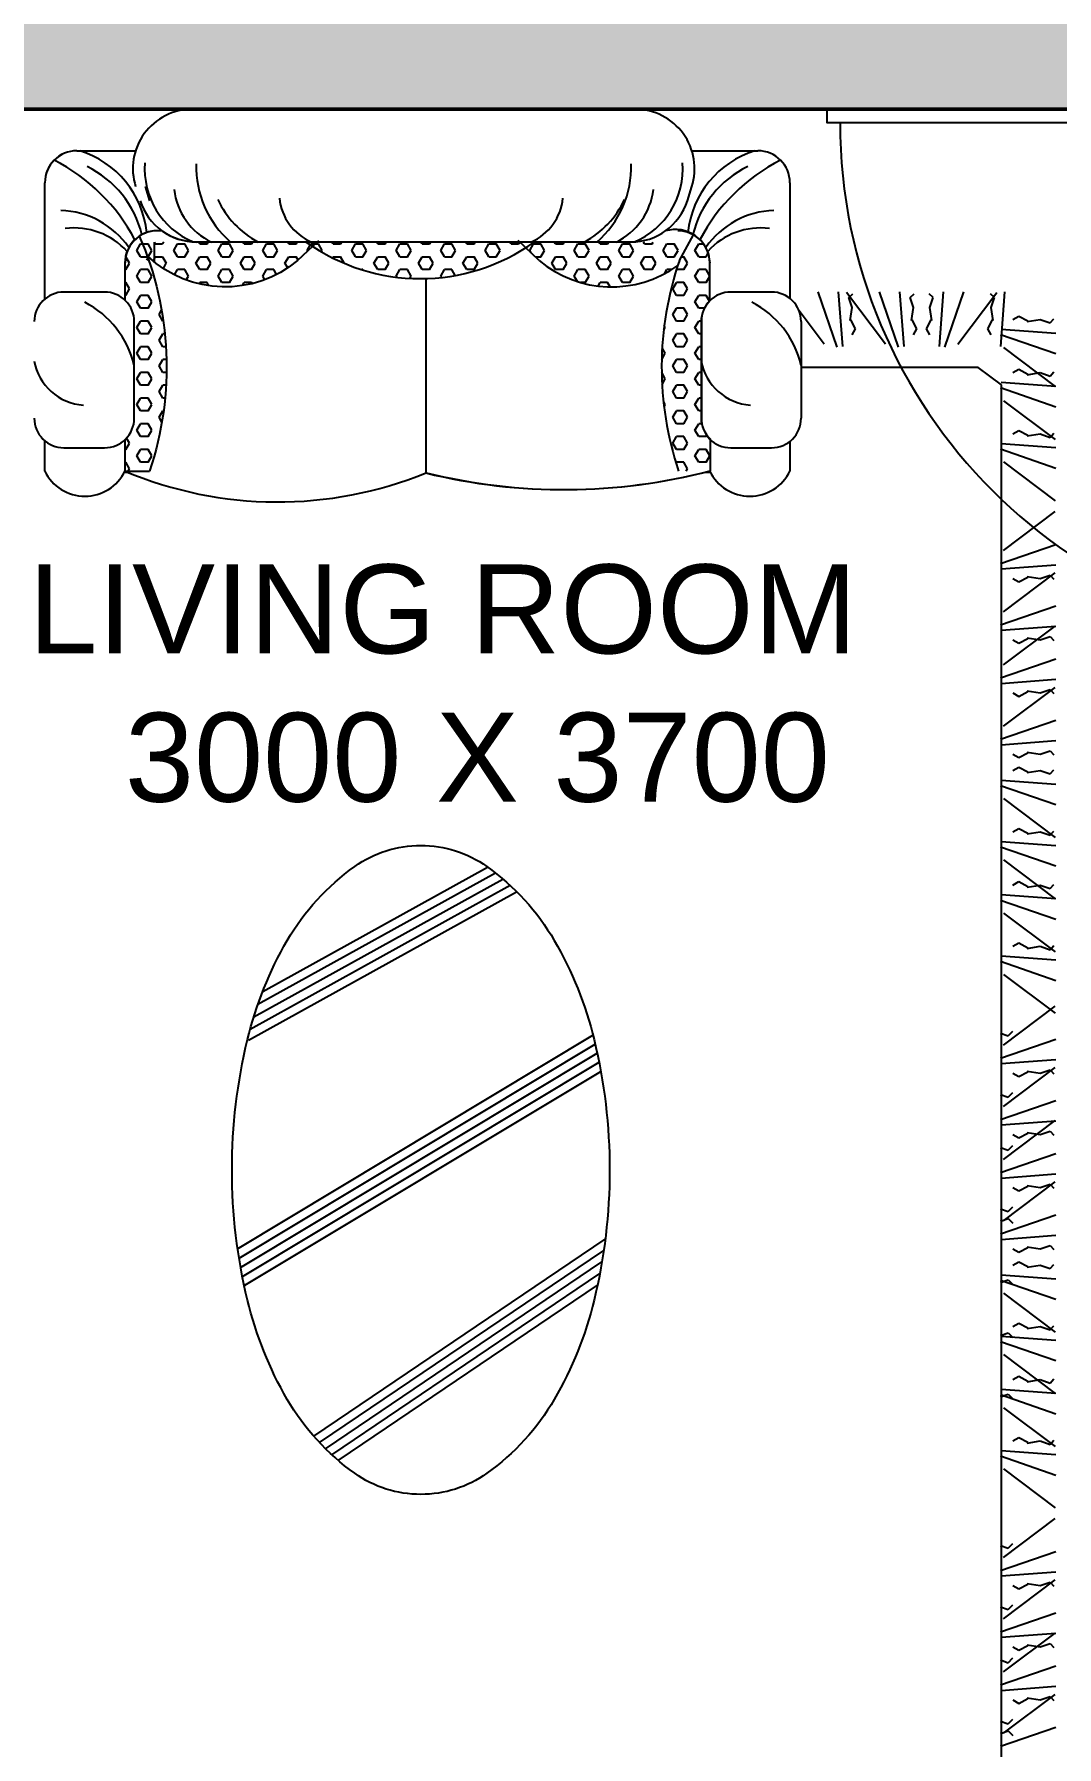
# Model space of a CAD drawing. Header units: millimetres. Extents: x 22804 to 54168, y 19058 to 39187.
# Drawn here: x 43890 to 45614, y 23133 to 26020 of the extents above; entities that cross this region are included whole.
import ezdxf

# ---------------------------------------------------------------- set-up
doc = ezdxf.new("R2010")
doc.units = ezdxf.units.MM
doc.header["$LTSCALE"] = 20
for name, color, linetype in [('Door', 34, 'Continuous'), ('Furniture', 31, 'Continuous'), ('Text', 160, 'Continuous')]:
    doc.layers.add(name, color=color, linetype=linetype)
doc.layers.add('FJ Dimension', color=254, linetype='Continuous', lineweight=50)
doc.layers.add('Wall', color=3, linetype='Continuous', lineweight=50)
doc.styles.get("Standard").update_dxf_attribs({"font": 'arial.ttf'})
doc.dimstyles.new('ISO-25', dxfattribs={"dimscale": 40, "dimtxt": 2.5, "dimasz": 2.5, "dimexe": 1.25, "dimexo": 0.625, "dimtad": 1, "dimtxsty": 'Standard', "dimcen": 2.5, "dimadec": 0, "dimazin": 0, "dimtfac": 1, "dimtmove": 0, "dimatfit": 3, "dimfxl": 1, "dimarcsym": 0})

# ---------------------------------------------------------------- blocks, each defined once
blk = doc.blocks.new('*D11')
at = {"layer": 'Defpoints', "color": 0, "transparency": 16777216}
for p in [(50426.1, 23243.7), (42826.1, 21893.7), (50426.1, 19738.5)]:
    blk.add_point(p, dxfattribs=at)
at = {"layer": 'FJ Dimension', "color": 0, "lineweight": -2, "transparency": 16777216}
for p, q in [((50426.1, 23218.7), (50426.1, 19688.5)), ((42826.1, 21868.7), (42826.1, 19688.5)), ((42926.1, 19738.5), (50326.1, 19738.5))]:
    blk.add_line(p, q, dxfattribs=at)
at = {"layer": 'FJ Dimension', "color": 0, "transparency": 16777216}
for points in [[(42926.1, 19755.2), (42926.1, 19721.9), (42826.1, 19738.5)], [(50326.1, 19755.2), (50326.1, 19721.9), (50426.1, 19738.5)]]:
    blk.add_solid(points, dxfattribs=at)
at = {"layer": 'FJ Dimension', "color": 0, "transparency": 16777216, "insert": (46626.1, 19814.6), "char_height": 100, "attachment_point": 5}
blk.add_mtext('7600', dxfattribs=at)

msp = doc.modelspace()

# ---------------------------------------------------------------- hatches: boundary and pattern name
at = {"layer": 'Wall', "true_color": 0x636466}
h = msp.add_hatch(color=251, dxfattribs=at)
h.dxf.hatch_style = 1
h.paths.add_polyline_path([(42826.094, 30493.74), (42826.094, 28943.74), (43126.094, 28943.74), (43126.094, 29833.74), (43126.094, 30193.74), (44026.094, 30193.74), (44026.094, 30493.74)])
h.paths.add_polyline_path([(47326.094, 30493.74), (47326.094, 30193.74), (50126.094, 30193.74), (50126.094, 29993.74), (50426.094, 29993.74), (50426.094, 30493.74)])
h.paths.add_polyline_path([(46126.094, 30193.74), (46126.094, 27093.74), (46426.094, 27093.74), (46426.094, 30493.74), (45226.094, 30493.74), (45226.094, 30193.74)])
h.paths.add_polyline_path([(50426.094, 28743.74), (50426.094, 29393.74), (50126.094, 29393.74), (50126.094, 28743.74)], flags=17)
h.paths.add_polyline_path([(50426.094, 26293.74), (50426.094, 28143.74), (50126.094, 28143.74), (50126.094, 27843.74), (48602.094, 27843.74), (47976.094, 27843.74), (47976.094, 29493.74), (47826.094, 29493.74), (47826.094, 27543.74), (50126.094, 27543.74), (50126.094, 26293.74)])
h.paths.add_polyline_path([(50426.094, 23243.74), (50426.094, 24793.74), (50126.094, 24793.74), (50126.094, 23543.74), (49310.254, 23543.74), (49026.094, 23543.74), (49026.094, 23243.74)])
h.paths.add_polyline_path([(46126.094, 23243.74), (47526.094, 23243.74), (47526.094, 23543.74), (46426.094, 23543.74), (46426.094, 24993.74), (46126.094, 24993.74)])
h.paths.add_polyline_path([(45376.094, 21893.74), (46426.094, 21893.74), (46426.094, 22243.74), (46126.094, 22243.74), (46126.094, 22193.74), (45376.094, 22193.74)])
h.paths.add_polyline_path([(42826.094, 23293.74), (42826.094, 21893.74), (43876.094, 21893.74), (43876.094, 22193.74), (43126.094, 22193.74), (43126.094, 23293.74)])
h.paths.add_polyline_path([(42826.094, 27443.74), (42826.094, 24793.74), (43126.094, 24793.74), (43126.094, 25893.74), (46426.094, 25893.74), (46426.094, 26193.74), (43126.094, 26193.74), (43126.094, 27443.74)])
h.paths.add_polyline_path([(47691.111, 29705.409), (48033.982, 29705.409), (48033.982, 30014.516), (47691.111, 30014.516)], flags=9)
h.paths.add_polyline_path([(46038.624, 26526.449), (46381.496, 26526.449), (46381.496, 26835.555), (46038.624, 26835.555)], flags=25)
h.paths.add_polyline_path([(46038.624, 25351.649), (46381.496, 25351.649), (46381.496, 25660.756), (46038.624, 25660.756)], flags=25)
h.paths.add_polyline_path([(46127.847, 22583.517), (46354.177, 22583.517), (46354.177, 22892.623), (46127.847, 22892.623)], flags=9)
h.paths.add_polyline_path([(48580.961, 28848.901), (49960.94, 28848.901), (49960.94, 29408.621), (48580.961, 29408.621)], flags=25)
h.paths.add_polyline_path([(46742.014, 24367.58), (48121.994, 24367.58), (48121.994, 24927.301), (46742.014, 24927.301)], flags=9)
h.paths.add_polyline_path([(43737.818, 26552.296), (45117.798, 26552.296), (45117.798, 27112.016), (43737.818, 27112.016)], flags=25)
h.paths.add_polyline_path([(43843.254, 24641.122), (45315.423, 24641.122), (45315.423, 25200.842), (43843.254, 25200.842)], flags=9)

# ---------------------------------------------------------------- linework, layer by layer
at = {"layer": 'Door'}
msp.add_lwpolyline([(46126.094, 25893.74), (45226.094, 25893.74), (45226.094, 25871.24), (46126.094, 25871.24)], close=True, dxfattribs=at)
for centre, radius, start, end in [((46126.094, 25871.24), 877.5, 180, 270), ((46126.094, 22268.74), 975, 90, 180)]:
    msp.add_arc(centre, radius, start, end, dxfattribs=at)
at = {"layer": 'Furniture'}
for p, q in [((44156.534, 25893.74, 685.712), (44903.509, 25893.74, 685.712)), ((43962.205, 25823.846, 685.712), (44061.173, 25823.846, 685.712)), ((44998.869, 25823.846, 685.712), (45110.03, 25823.846, 685.712)), ((43908.205, 25573.979, 685.712), (43908.205, 25769.846, 685.712)), ((44085.419, 25739.622), (44077.849, 25763.362)), ((44991.214, 25739.622), (44998.783, 25763.362)), ((45164.03, 25769.846, 685.712), (45164.03, 25574.92, 685.712)), ((44105.673, 25688.846), (44097.205, 25688.846)), ((44164.213, 25670.172), (44904.146, 25670.475)), ((44334.294, 25638.767), (44369.95, 25672.686)), ((44741.556, 25638.767), (44705.901, 25672.686)), ((44977.898, 25638.767), (45001.398, 25681.97)), ((44044.172, 25645.017, 685.712), (44044.616, 25645.017, 685.712)), ((44050.866, 25634.191), (44044.616, 25645.017)), ((44063.366, 25655.842), (44069.616, 25666.667)), ((44069.616, 25645.017), (44063.366, 25655.842)), ((44069.616, 25666.667, 685.712), (44082.116, 25666.667, 685.712)), ((44069.616, 25645.017, 685.712), (44082.116, 25645.017, 685.712)), ((44083.402, 25638.767), (44079.362, 25641.8)), ((44088.366, 25655.842), (44082.116, 25666.667)), ((44082.116, 25645.017), (44088.366, 25655.842)), ((44094.229, 25645.017, 685.712), (44091.456, 25640.214, 685.712)), ((44092.305, 25669.999, 685.712), (44094.229, 25666.667, 685.712)), ((44092.926, 25636.407), (44092.926, 25669.999)), ((44094.229, 25666.667, 685.712), (44106.729, 25666.667, 685.712)), ((44094.229, 25645.017, 685.712), (44106.729, 25645.017, 685.712)), ((44108.653, 25669.999, 685.712), (44106.729, 25666.667, 685.712)), ((44106.729, 25645.017, 685.712), (44112.979, 25634.191, 685.712)), ((44125.479, 25655.842), (44131.729, 25666.667)), ((44131.729, 25645.017), (44125.479, 25655.842)), ((44131.729, 25666.667, 685.712), (44144.229, 25666.667, 685.712)), ((44131.729, 25645.017, 685.712), (44144.229, 25645.017, 685.712)), ((44150.479, 25655.842), (44144.229, 25666.667)), ((44144.229, 25645.017), (44150.479, 25655.842)), ((44162.979, 25634.192), (44169.229, 25645.017)), ((44895.94, 25669.999), (44164.103, 25669.999)), ((44169.229, 25666.667), (44167.305, 25669.999)), ((44169.229, 25666.667, 685.712), (44181.729, 25666.667, 685.712)), ((44169.229, 25645.017, 685.712), (44181.729, 25645.017, 685.712)), ((44181.729, 25666.667), (44183.653, 25669.999)), ((44187.979, 25634.191), (44181.729, 25645.017)), ((44200.479, 25655.842), (44206.729, 25666.667)), ((44206.729, 25645.017), (44200.479, 25655.842)), ((44206.729, 25666.667, 685.712), (44219.229, 25666.667, 685.712)), ((44206.729, 25645.017, 685.712), (44219.229, 25645.017, 685.712)), ((44225.479, 25655.842), (44219.229, 25666.667)), ((44219.229, 25645.017), (44225.479, 25655.842)), ((44237.979, 25634.192), (44244.229, 25645.017)), ((44244.229, 25666.667), (44242.305, 25669.999)), ((44244.229, 25666.667, 685.712), (44256.729, 25666.667, 685.712)), ((44244.229, 25645.017, 685.712), (44256.729, 25645.017, 685.712)), ((44256.729, 25666.667), (44258.653, 25669.999)), ((44262.979, 25634.191), (44256.729, 25645.017)), ((44275.479, 25655.842), (44281.729, 25666.667)), ((44281.729, 25645.017), (44275.479, 25655.842)), ((44281.729, 25666.667, 685.712), (44294.229, 25666.667, 685.712)), ((44281.729, 25645.017, 685.712), (44294.229, 25645.017, 685.712)), ((44300.479, 25655.842), (44294.229, 25666.667)), ((44294.229, 25645.017), (44300.479, 25655.842)), ((44312.979, 25634.192), (44319.229, 25645.017)), ((44319.229, 25666.667), (44317.305, 25669.999)), ((44319.229, 25666.667, 685.712), (44331.729, 25666.667, 685.712)), ((44319.229, 25645.017, 685.712), (44331.729, 25645.017, 685.712)), ((44331.729, 25666.667), (44333.653, 25669.999)), ((44334.968, 25639.408), (44331.729, 25645.017)), ((44350.479, 25655.842), (44356.729, 25666.667)), ((44351.105, 25654.759), (44350.479, 25655.842)), ((44356.729, 25666.667, 685.712), (44369.229, 25666.667, 685.712)), ((44375.479, 25655.842), (44369.229, 25666.667)), ((44374.168, 25653.571), (44375.479, 25655.842)), ((44394.229, 25666.667), (44392.305, 25669.999)), ((44393.198, 25643.231), (44394.229, 25645.017)), ((44394.229, 25666.667, 685.712), (44406.729, 25666.667, 685.712)), ((44394.229, 25645.017, 685.712), (44406.729, 25645.017, 685.712)), ((44406.729, 25666.667), (44408.653, 25669.999)), ((44412.979, 25634.191), (44406.729, 25645.017)), ((44425.479, 25655.842), (44431.729, 25666.667)), ((44431.729, 25645.017), (44425.479, 25655.842)), ((44431.729, 25666.667, 685.712), (44444.229, 25666.667, 685.712)), ((44431.729, 25645.017, 685.712), (44444.229, 25645.017, 685.712)), ((44450.479, 25655.842), (44444.229, 25666.667)), ((44444.229, 25645.017), (44450.479, 25655.842)), ((44462.979, 25634.192), (44469.229, 25645.017)), ((44469.229, 25666.667), (44467.305, 25669.999)), ((44469.229, 25666.667, 685.712), (44481.729, 25666.667, 685.712)), ((44469.229, 25645.017, 685.712), (44481.729, 25645.017, 685.712)), ((44481.729, 25666.667), (44483.653, 25669.999)), ((44487.979, 25634.191), (44481.729, 25645.017)), ((44500.479, 25655.842), (44506.729, 25666.667)), ((44506.729, 25645.017), (44500.479, 25655.842)), ((44506.729, 25666.667, 685.712), (44519.229, 25666.667, 685.712)), ((44506.729, 25645.017, 685.712), (44519.229, 25645.017, 685.712)), ((44525.479, 25655.842), (44519.229, 25666.667)), ((44519.229, 25645.017), (44525.479, 25655.842)), ((44537.979, 25634.192), (44544.229, 25645.017)), ((44544.229, 25666.667), (44542.305, 25669.999)), ((44544.229, 25666.667, 685.712), (44556.729, 25666.667, 685.712)), ((44544.229, 25645.017, 685.712), (44556.729, 25645.017, 685.712)), ((44550.707, 25666.667), (44550.707, 25669.999)), ((44556.729, 25666.667), (44558.653, 25669.999)), ((44562.979, 25634.191), (44556.729, 25645.017)), ((44575.479, 25655.842), (44581.729, 25666.667)), ((44581.729, 25645.017), (44575.479, 25655.842)), ((44581.729, 25666.667, 685.712), (44594.229, 25666.667, 685.712)), ((44581.729, 25645.017, 685.712), (44594.229, 25645.017, 685.712)), ((44600.479, 25655.842), (44594.229, 25666.667)), ((44594.229, 25645.017), (44600.479, 25655.842)), ((44612.979, 25634.192), (44619.229, 25645.017)), ((44619.229, 25666.667), (44617.305, 25669.999)), ((44619.229, 25666.667, 685.712), (44631.729, 25666.667, 685.712)), ((44619.229, 25645.017, 685.712), (44631.729, 25645.017, 685.712)), ((44631.729, 25666.667), (44633.653, 25669.999)), ((44637.979, 25634.191), (44631.729, 25645.017)), ((44650.479, 25655.842), (44656.729, 25666.667)), ((44656.729, 25645.017), (44650.479, 25655.842)), ((44656.729, 25666.667, 685.712), (44669.229, 25666.667, 685.712)), ((44656.729, 25645.017, 685.712), (44669.229, 25645.017, 685.712)), ((44675.479, 25655.842), (44669.229, 25666.667)), ((44669.229, 25645.017), (44675.479, 25655.842)), ((44694.229, 25666.667), (44692.305, 25669.999)), ((44694.229, 25666.667, 685.712), (44706.729, 25666.667, 685.712)), ((44706.729, 25666.667), (44708.653, 25669.999)), ((44725.479, 25655.842), (44731.729, 25666.667)), ((44727.76, 25651.892), (44725.479, 25655.842)), ((44731.729, 25666.667, 685.712), (44744.229, 25666.667, 685.712)), ((44734.987, 25645.017, 685.712), (44744.229, 25645.017, 685.712)), ((44750.479, 25655.842), (44744.229, 25666.667)), ((44744.229, 25645.017), (44750.479, 25655.842)), ((44762.979, 25634.192), (44769.229, 25645.017)), ((44769.229, 25666.667), (44767.305, 25669.999)), ((44769.229, 25666.667, 685.712), (44781.729, 25666.667, 685.712)), ((44769.229, 25645.017, 685.712), (44781.729, 25645.017, 685.712)), ((44781.729, 25666.667), (44783.653, 25669.999)), ((44787.979, 25634.191), (44781.729, 25645.017)), ((44800.479, 25655.842), (44806.729, 25666.667)), ((44806.729, 25645.017), (44800.479, 25655.842)), ((44806.729, 25666.667, 685.712), (44819.229, 25666.667, 685.712)), ((44806.729, 25645.017, 685.712), (44819.229, 25645.017, 685.712)), ((44825.479, 25655.842), (44819.229, 25666.667)), ((44819.229, 25645.017), (44825.479, 25655.842)), ((44837.979, 25634.192), (44844.229, 25645.017)), ((44844.229, 25666.667), (44842.305, 25669.999)), ((44844.229, 25666.667, 685.712), (44856.729, 25666.667, 685.712)), ((44844.229, 25645.017, 685.712), (44856.729, 25645.017, 685.712)), ((44856.729, 25666.667), (44858.653, 25669.999)), ((44862.979, 25634.191), (44856.729, 25645.017)), ((44875.479, 25655.842), (44881.729, 25666.667)), ((44881.729, 25645.017), (44875.479, 25655.842)), ((44881.729, 25666.667, 685.712), (44894.229, 25666.667, 685.712)), ((44881.729, 25645.017, 685.712), (44894.229, 25645.017, 685.712)), ((44900.479, 25655.842), (44894.229, 25666.667)), ((44894.229, 25645.017), (44900.479, 25655.842)), ((44912.979, 25634.192), (44919.229, 25645.017)), ((44919.229, 25666.667), (44917.305, 25669.999)), ((44919.229, 25666.667, 685.712), (44931.729, 25666.667, 685.712)), ((44919.229, 25645.017, 685.712), (44931.729, 25645.017, 685.712)), ((44931.729, 25666.667), (44933.653, 25669.999)), ((44937.979, 25634.191), (44931.729, 25645.017)), ((44950.479, 25655.842), (44956.729, 25666.667)), ((44956.729, 25645.017), (44950.479, 25655.842)), ((44956.729, 25666.667, 685.712), (44969.229, 25666.667, 685.712)), ((44956.729, 25645.017, 685.712), (44969.229, 25645.017, 685.712)), ((44975.479, 25655.842), (44969.229, 25666.667)), ((44969.229, 25645.017), (44975.479, 25655.842)), ((44981.297, 25645.017, 685.712), (44985.333, 25645.017, 685.712)), ((44991.583, 25634.191), (44985.333, 25645.017)), ((45004.083, 25655.842), (45010.333, 25666.667)), ((45010.333, 25645.017), (45004.083, 25655.842)), ((45010.333, 25666.667, 685.712), (45018.657, 25666.667, 685.712)), ((45010.333, 25645.017, 685.712), (45022.833, 25645.017, 685.712)), ((45022.833, 25645.017), (45026.461, 25651.301)), ((44043.205, 25634.846), (44043.205, 25572.14)), ((44044.616, 25623.366), (44043.205, 25623.366)), ((44044.616, 25623.366), (44050.866, 25634.192)), ((44063.366, 25612.541), (44069.616, 25623.366)), ((44069.616, 25601.716), (44063.366, 25612.541)), ((44082.116, 25623.366), (44069.616, 25623.366)), ((44088.366, 25612.541), (44082.116, 25623.366)), ((44082.116, 25601.716), (44088.366, 25612.541)), ((44107.941, 25625.465), (44112.979, 25634.192)), ((44126.688, 25614.636), (44131.729, 25623.366)), ((44144.229, 25623.366), (44131.729, 25623.366)), ((44150.479, 25612.541), (44144.229, 25623.366)), ((44146.68, 25605.961), (44150.479, 25612.541)), ((44169.229, 25623.366), (44162.979, 25634.191)), ((44181.729, 25623.366), (44169.229, 25623.366)), ((44181.729, 25623.366), (44187.979, 25634.192)), ((44200.479, 25612.541), (44206.729, 25623.366)), ((44206.729, 25601.716), (44200.479, 25612.541)), ((44219.229, 25623.366), (44206.729, 25623.366)), ((44225.479, 25612.541), (44219.229, 25623.366)), ((44219.229, 25601.716), (44225.479, 25612.541)), ((44244.229, 25623.366), (44237.979, 25634.191)), ((44256.729, 25623.366), (44244.229, 25623.366)), ((44256.729, 25623.366), (44262.979, 25634.192)), ((44275.479, 25612.541), (44281.729, 25623.366)), ((44278.994, 25606.452), (44275.479, 25612.541)), ((44294.229, 25623.366), (44281.729, 25623.366)), ((44298.905, 25615.267), (44294.229, 25623.366)), ((44317.573, 25626.234), (44312.979, 25634.191)), ((44412.944, 25634.13), (44412.979, 25634.192)), ((44444.229, 25623.366), (44442.301, 25623.366)), ((44444.649, 25622.639), (44444.229, 25623.366)), ((44469.229, 25623.366), (44462.979, 25634.191)), ((44481.729, 25623.366), (44469.229, 25623.366)), ((44481.729, 25623.366), (44487.979, 25634.192)), ((44500.479, 25612.541), (44506.729, 25623.366)), ((44501.591, 25610.615), (44500.479, 25612.541)), ((44519.229, 25623.366), (44506.729, 25623.366)), ((44525.479, 25612.541), (44519.229, 25623.366)), ((44523.279, 25608.731), (44525.479, 25612.541)), ((44544.229, 25623.366), (44537.979, 25634.191)), ((44556.729, 25623.366), (44544.229, 25623.366)), ((44556.729, 25623.366), (44562.979, 25634.192)), ((44575.479, 25612.541), (44581.729, 25623.366)), ((44576.822, 25610.215), (44575.479, 25612.541)), ((44594.229, 25623.366), (44581.729, 25623.366)), ((44599.885, 25613.57), (44594.229, 25623.366)), ((44619.229, 25623.366), (44612.979, 25634.191)), ((44631.729, 25623.366), (44619.229, 25623.366)), ((44631.729, 25623.366), (44637.979, 25634.192)), ((44769.229, 25623.366), (44762.979, 25634.191)), ((44781.729, 25623.366), (44769.229, 25623.366)), ((44781.729, 25623.366), (44787.979, 25634.192)), ((44800.479, 25612.541), (44806.729, 25623.366)), ((44805.786, 25603.348), (44800.479, 25612.541)), ((44819.229, 25623.366), (44806.729, 25623.366)), ((44825.479, 25612.541), (44819.229, 25623.366)), ((44819.229, 25601.716), (44825.479, 25612.541)), ((44844.229, 25623.366), (44837.979, 25634.191)), ((44856.729, 25623.366), (44844.229, 25623.366)), ((44856.729, 25623.366), (44862.979, 25634.192)), ((44875.479, 25612.541), (44881.729, 25623.366)), ((44881.729, 25601.716), (44875.479, 25612.541)), ((44894.229, 25623.366), (44881.729, 25623.366)), ((44900.479, 25612.541), (44894.229, 25623.366)), ((44894.229, 25601.716), (44900.479, 25612.541)), ((44919.229, 25623.366), (44912.979, 25634.191)), ((44931.729, 25623.366), (44919.229, 25623.366)), ((44931.729, 25623.366), (44937.979, 25634.192)), ((44952.765, 25616.499), (44956.729, 25623.366)), ((44964.64, 25623.366), (44956.729, 25623.366)), ((44985.333, 25623.366), (44972.845, 25623.366)), ((44985.333, 25623.366), (44991.583, 25634.192)), ((45004.083, 25612.541), (45010.333, 25623.366)), ((45010.333, 25601.716), (45004.083, 25612.541)), ((45022.833, 25623.366), (45010.333, 25623.366)), ((45029.03, 25612.634), (45022.833, 25623.366)), ((45029.03, 25571.02), (45029.03, 25634.846)), ((44008.978, 25585.692), (43940.363, 25585.692)), ((44044.616, 25601.716), (44043.205, 25601.716)), ((44050.866, 25590.89), (44044.616, 25601.716)), ((44044.616, 25580.065), (44050.866, 25590.89)), ((44082.116, 25601.716), (44069.616, 25601.716)), ((44167.966, 25599.529), (44169.229, 25601.716)), ((44181.729, 25601.716), (44169.229, 25601.716)), ((44184.864, 25596.286), (44181.729, 25601.716)), ((44219.229, 25601.716), (44206.729, 25601.716)), ((44241.247, 25596.55), (44244.229, 25601.716)), ((44256.729, 25601.716), (44244.229, 25601.716)), ((44257.794, 25599.872), (44256.729, 25601.716)), ((44550.707, 25280.825), (44550.707, 25608.401)), ((44819.229, 25601.716), (44811.162, 25601.716)), ((44840.756, 25595.7), (44844.229, 25601.716)), ((44856.729, 25601.716), (44844.229, 25601.716)), ((44860.992, 25594.332), (44856.729, 25601.716)), ((44894.229, 25601.716), (44881.729, 25601.716)), ((44966.583, 25590.89), (44972.833, 25601.716)), ((44972.833, 25580.065), (44966.583, 25590.89)), ((44985.333, 25601.716), (44972.833, 25601.716)), ((44991.583, 25590.89), (44985.333, 25601.716)), ((44985.333, 25580.065), (44991.583, 25590.89)), ((45022.833, 25601.716), (45010.333, 25601.716)), ((45022.833, 25601.716), (45029.03, 25612.448)), ((45133.028, 25585.692), (45064.412, 25585.692)), ((45243.864, 25492.875), (45211.705, 25585.844)), ((45253.052, 25494.023), (45246.161, 25585.844)), ((45325.256, 25497.505), (45259.675, 25584.888)), ((45347.232, 25492.875), (45315.073, 25585.844)), ((45356.42, 25494.023), (45349.529, 25585.844)), ((45416.143, 25494.023), (45423.034, 25585.844)), ((45425.332, 25492.875), (45457.49, 25585.844)), ((45447.307, 25497.505), (45512.888, 25584.888)), ((45519.511, 25494.023), (45526.402, 25585.844)), ((44044.616, 25580.065), (44043.205, 25580.065)), ((44063.366, 25569.24), (44069.616, 25580.065)), ((44069.616, 25558.414), (44063.366, 25569.24)), ((44082.116, 25580.065), (44069.616, 25580.065)), ((44082.116, 25558.414), (44069.616, 25558.414)), ((44088.366, 25569.24), (44082.116, 25580.065)), ((44082.116, 25558.414), (44088.366, 25569.24)), ((44100.866, 25547.589), (44105.087, 25554.9)), ((44966.583, 25547.589), (44972.833, 25558.414)), ((44985.333, 25580.065), (44972.833, 25580.065)), ((44985.333, 25558.414), (44972.833, 25558.414)), ((44991.583, 25547.589), (44985.333, 25558.414)), ((45004.083, 25569.24), (45010.333, 25580.065)), ((45010.333, 25558.414), (45004.083, 25569.24)), ((45022.833, 25580.065), (45010.333, 25580.065)), ((45019.874, 25558.414), (45010.333, 25558.414)), ((45028.416, 25570.395), (45022.833, 25580.065)), ((45263.389, 25576.662), (45270.28, 25582.401)), ((45269.132, 25559.446), (45263.389, 25576.662)), ((45265.686, 25537.638), (45269.132, 25559.446)), ((45366.757, 25576.662), (45373.648, 25582.401)), ((45372.499, 25559.446), (45366.757, 25576.662)), ((45369.054, 25537.638), (45372.499, 25559.446)), ((45405.807, 25576.662), (45398.915, 25582.401)), ((45400.064, 25559.446), (45405.807, 25576.662)), ((45403.509, 25537.638), (45400.064, 25559.446)), ((45509.174, 25576.662), (45502.283, 25582.401)), ((45503.432, 25559.446), (45509.174, 25576.662)), ((45506.877, 25537.638), (45503.432, 25559.446)), ((44058.978, 25373.04), (44058.978, 25535.692)), ((44063.366, 25525.938), (44069.616, 25536.764)), ((44069.616, 25515.113), (44063.366, 25525.938)), ((44082.116, 25536.764), (44069.616, 25536.764)), ((44088.366, 25525.938), (44082.116, 25536.764)), ((44082.116, 25515.113), (44088.366, 25525.938)), ((44107.116, 25536.764), (44100.866, 25547.589)), ((44107.97, 25536.764), (44107.116, 25536.764)), ((44951.347, 25521.199), (44954.083, 25525.938)), ((44954.083, 25525.938), (44952.29, 25529.044)), ((44972.833, 25536.764), (44966.583, 25547.589)), ((44985.333, 25536.764), (44972.833, 25536.764)), ((44985.333, 25536.764), (44991.583, 25547.589)), ((45004.083, 25525.938), (45010.333, 25536.764)), ((45010.333, 25515.113), (45004.083, 25525.938)), ((45014.424, 25536.764), (45010.333, 25536.764)), ((45014.412, 25535.692), (45014.412, 25373.04)), ((45014.833, 25535.864), (45014.833, 25373.212)), ((45221.889, 25497.505), (45179.627, 25553.816)), ((45183.028, 25535.692, 685.712), (45183.028, 25373.04, 685.712)), ((45274.874, 25523.865), (45266.834, 25538.786)), ((45378.242, 25523.865), (45370.202, 25538.786)), ((45394.321, 25523.865), (45402.361, 25538.786)), ((45497.689, 25523.865), (45505.729, 25538.786)), ((45539.887, 25539.303), (45550.217, 25545.046)), ((45550.217, 25545.046), (45565.138, 25537.006)), ((45563.991, 25535.858), (45585.798, 25539.303)), ((45585.798, 25539.303), (45603.015, 25533.56)), ((45603.015, 25533.56), (45608.753, 25540.452)), ((44082.116, 25515.113), (44069.616, 25515.113)), ((44100.866, 25504.288), (44107.116, 25515.113)), ((44107.116, 25493.462), (44100.866, 25504.288)), ((44110.607, 25515.113), (44107.116, 25515.113)), ((44966.583, 25504.288), (44972.833, 25515.113)), ((44972.833, 25493.462), (44966.583, 25504.288)), ((44985.333, 25515.113), (44972.833, 25515.113)), ((44991.583, 25504.288), (44985.333, 25515.113)), ((44985.333, 25493.462), (44991.583, 25504.288)), ((45014.412, 25515.113), (45010.333, 25515.113)), ((45269.132, 25513.535), (45274.874, 25523.865)), ((45372.499, 25513.535), (45378.242, 25523.865)), ((45400.064, 25513.535), (45394.321, 25523.865)), ((45503.432, 25513.535), (45497.689, 25523.865)), ((45519.228, 25514.036), (45612.197, 25481.877)), ((45520.375, 25523.224), (45612.197, 25516.333)), ((44063.366, 25482.637), (44069.616, 25493.462)), ((44069.616, 25471.812), (44063.366, 25482.637)), ((44082.116, 25493.462), (44069.616, 25493.462)), ((44082.116, 25471.812), (44069.616, 25471.812)), ((44088.366, 25482.637), (44082.116, 25493.462)), ((44082.116, 25471.812), (44088.366, 25482.637)), ((44100.866, 25460.986), (44107.116, 25471.812)), ((44112.379, 25493.462), (44107.116, 25493.462)), ((44113.295, 25471.812), (44107.116, 25471.812)), ((44948.012, 25472.121), (44954.083, 25482.637)), ((44954.083, 25482.637), (44948.818, 25491.757)), ((44966.583, 25460.986), (44972.833, 25471.812)), ((44985.333, 25493.462), (44972.833, 25493.462)), ((44985.333, 25471.812), (44972.833, 25471.812)), ((44991.583, 25460.986), (44985.333, 25471.812)), ((45004.083, 25482.637), (45010.333, 25493.462)), ((45010.333, 25471.812), (45004.083, 25482.637)), ((45014.412, 25493.462), (45010.333, 25493.462)), ((45014.412, 25471.812), (45010.333, 25471.812)), ((45523.857, 25492.06), (45611.24, 25426.479)), ((44063.366, 25439.336), (44069.616, 25450.161)), ((44069.616, 25428.51), (44063.366, 25439.336)), ((44082.116, 25450.161), (44069.616, 25450.161)), ((44088.366, 25439.336), (44082.116, 25450.161)), ((44082.116, 25428.51), (44088.366, 25439.336)), ((44107.116, 25450.161), (44100.866, 25460.986)), ((44113.36, 25450.161), (44107.116, 25450.161)), ((44954.083, 25439.336), (44947.944, 25449.97)), ((44948.65, 25429.925), (44954.083, 25439.336)), ((44972.833, 25450.161), (44966.583, 25460.986)), ((44985.333, 25450.161), (44972.833, 25450.161)), ((44985.333, 25450.161), (44991.583, 25460.986)), ((45004.083, 25439.336), (45010.333, 25450.161)), ((45010.333, 25428.51), (45004.083, 25439.336)), ((45014.412, 25450.161), (45010.333, 25450.161)), ((45481.2, 25458.491), (45183.028, 25458.491)), ((45520.535, 25429.072), (45481.2, 25458.491)), ((45539.887, 25449.718), (45550.217, 25455.46)), ((45550.217, 25455.46), (45565.138, 25447.421)), ((45563.991, 25446.272), (45585.798, 25449.718)), ((45585.798, 25449.718), (45603.015, 25443.975)), ((45603.015, 25443.975), (45608.753, 25450.866)), ((44082.116, 25428.51), (44069.616, 25428.51)), ((44100.866, 25417.685), (44107.116, 25428.51)), ((44107.116, 25406.86), (44100.866, 25417.685)), ((44112.573, 25428.51), (44107.116, 25428.51)), ((44966.583, 25417.685), (44972.833, 25428.51)), ((44972.833, 25406.86), (44966.583, 25417.685)), ((44985.333, 25428.51), (44972.833, 25428.51)), ((44991.583, 25417.685), (44985.333, 25428.51)), ((44985.333, 25406.86), (44991.583, 25417.685)), ((45014.412, 25428.51), (45010.333, 25428.51)), ((45519.228, 25424.45), (45612.197, 25392.291)), ((45520.375, 25433.638), (45612.197, 25426.747)), ((45520.535, 22751.959), (45520.535, 25429.072)), ((44063.366, 25396.035), (44069.616, 25406.86)), ((44069.616, 25385.209), (44063.366, 25396.035)), ((44082.116, 25406.86), (44069.616, 25406.86)), ((44082.116, 25385.209), (44069.616, 25385.209)), ((44088.366, 25396.035), (44082.116, 25406.86)), ((44082.116, 25385.209), (44088.366, 25396.035)), ((44100.866, 25374.384), (44107.116, 25385.209)), ((44110.931, 25406.86), (44107.116, 25406.86)), ((44108.426, 25385.209), (44107.116, 25385.209)), ((44954.083, 25396.035), (44950.905, 25401.54)), ((44951.953, 25392.345), (44954.083, 25396.035)), ((44966.583, 25374.384), (44972.833, 25385.209)), ((44985.333, 25406.86), (44972.833, 25406.86)), ((44985.333, 25385.209), (44972.833, 25385.209)), ((44991.583, 25374.384), (44985.333, 25385.209)), ((45004.083, 25396.035), (45010.333, 25406.86)), ((45010.333, 25385.209), (45004.083, 25396.035)), ((45014.412, 25406.86), (45010.333, 25406.86)), ((45014.412, 25385.209), (45010.333, 25385.209)), ((45523.857, 25402.475), (45611.24, 25336.894)), ((44063.366, 25352.733), (44069.616, 25363.559)), ((44069.616, 25341.908), (44063.366, 25352.733)), ((44082.116, 25363.559), (44069.616, 25363.559)), ((44088.366, 25352.733), (44082.116, 25363.559)), ((44082.116, 25341.908), (44088.366, 25352.733)), ((44105.525, 25366.314), (44100.866, 25374.384)), ((44972.833, 25363.559), (44966.583, 25374.384)), ((44985.333, 25363.559), (44972.833, 25363.559)), ((44985.333, 25363.559), (44991.583, 25374.384)), ((45004.083, 25352.733), (45010.333, 25363.559)), ((45010.333, 25341.908), (45004.083, 25352.733)), ((45015.319, 25363.559), (45010.333, 25363.559)), ((43908.205, 25283.846, 685.712), (43908.205, 25334.753, 685.712)), ((44043.627, 25284.018), (44043.627, 25336.764)), ((44044.616, 25320.257), (44050.866, 25331.083)), ((44050.866, 25331.083), (44046.027, 25339.464)), ((44082.116, 25341.908), (44069.616, 25341.908)), ((44966.583, 25331.083), (44972.833, 25341.908)), ((44972.833, 25320.257), (44966.583, 25331.083)), ((44985.333, 25341.908), (44972.833, 25341.908)), ((44991.583, 25331.083), (44985.333, 25341.908)), ((44985.333, 25320.257), (44991.583, 25331.083)), ((45022.833, 25341.908), (45010.333, 25341.908)), ((45022.833, 25341.908), (45023.894, 25343.744)), ((45029.451, 25337.884), (45029.451, 25284.018)), ((45164.03, 25333.811, 685.712), (45164.03, 25283.846, 685.712)), ((45520.375, 25330.271), (45612.197, 25323.38)), ((45539.887, 25346.35), (45550.217, 25352.093)), ((45550.217, 25352.093), (45565.138, 25344.053)), ((45563.991, 25342.905), (45585.798, 25346.35)), ((45585.798, 25346.35), (45603.015, 25340.608)), ((45603.015, 25340.608), (45608.753, 25347.499)), ((43940.363, 25323.04), (44008.978, 25323.04)), ((44044.616, 25320.257), (44043.205, 25320.257)), ((44044.616, 25298.607), (44043.205, 25298.607)), ((44050.866, 25287.781), (44044.616, 25298.607)), ((44063.366, 25309.432), (44069.616, 25320.257)), ((44069.616, 25298.607), (44063.366, 25309.432)), ((44082.116, 25320.257), (44069.616, 25320.257)), ((44082.116, 25298.607), (44069.616, 25298.607)), ((44088.366, 25309.432), (44082.116, 25320.257)), ((44082.116, 25298.607), (44088.366, 25309.432)), ((44972.18, 25297.475), (44972.833, 25298.607)), ((44985.333, 25320.257), (44972.833, 25320.257)), ((44985.333, 25298.607), (44972.833, 25298.607)), ((44991.583, 25287.781), (44985.333, 25298.607)), ((45004.083, 25309.432), (45010.333, 25320.257)), ((45010.333, 25298.607), (45004.083, 25309.432)), ((45022.833, 25320.257), (45010.333, 25320.257)), ((45022.833, 25298.607), (45010.333, 25298.607)), ((45029.03, 25309.525), (45022.833, 25320.257)), ((45022.833, 25298.607), (45029.03, 25309.339)), ((45064.412, 25323.04), (45133.028, 25323.04)), ((45519.228, 25321.083), (45612.197, 25288.924)), ((45523.857, 25299.107), (45611.24, 25233.526)), ((44042.269, 25281.959, 342.856), (44047.712, 25281.959, 342.856)), ((44043.205, 25283.846), (44084.737, 25283.846)), ((44048.594, 25283.846), (44050.866, 25287.781)), ((44989.311, 25283.846), (44991.583, 25287.781)), ((45021.665, 25281.959, 342.856), (45029.966, 25281.959, 342.856)), ((45523.857, 25149.85), (45611.24, 25215.431)), ((45519.228, 25127.874), (45612.197, 25160.033)), ((45520.375, 25118.686), (45612.197, 25125.577)), ((45523.857, 25046.482), (45611.24, 25112.063)), ((45539.887, 25102.607), (45550.217, 25096.864)), ((45550.217, 25096.864), (45565.138, 25104.904)), ((45563.991, 25106.052), (45585.798, 25102.607)), ((45585.798, 25102.607), (45603.015, 25108.349)), ((45603.015, 25108.349), (45608.753, 25101.458)), ((45519.228, 25024.507), (45612.197, 25056.666)), ((45520.375, 25015.319), (45612.197, 25022.21)), ((45523.857, 24956.897), (45611.24, 25022.478)), ((45539.887, 24999.239), (45550.217, 24993.497)), ((45550.217, 24993.497), (45565.138, 25001.536)), ((45563.991, 25002.685), (45585.798, 24999.239)), ((45585.798, 24999.239), (45603.015, 25004.982)), ((45603.015, 25004.982), (45608.753, 24998.091)), ((45519.228, 24934.921), (45612.197, 24967.08)), ((45520.375, 24925.733), (45612.197, 24932.624)), ((45523.857, 24853.529), (45611.24, 24919.11)), ((45539.887, 24909.654), (45550.217, 24903.911)), ((45550.217, 24903.911), (45565.138, 24911.951)), ((45563.991, 24913.099), (45585.798, 24909.654)), ((45585.798, 24909.654), (45603.015, 24915.396)), ((45603.015, 24915.396), (45608.753, 24908.505)), ((45519.228, 24831.554), (45612.197, 24863.713)), ((45520.375, 24822.366), (45612.197, 24829.257)), ((45539.887, 24806.286), (45550.217, 24800.544)), ((45550.217, 24800.544), (45565.138, 24808.583)), ((45563.991, 24809.732), (45585.798, 24806.286)), ((45585.798, 24806.286), (45603.015, 24812.029)), ((45603.015, 24812.029), (45608.753, 24805.138)), ((45539.887, 24778.722), (45550.217, 24784.464)), ((45550.217, 24784.464), (45565.138, 24776.424)), ((45563.991, 24775.276), (45585.798, 24778.722)), ((45585.798, 24778.722), (45603.015, 24772.979)), ((45603.015, 24772.979), (45608.753, 24779.87)), ((45519.228, 24753.454), (45612.197, 24721.295)), ((45520.375, 24762.642), (45612.197, 24755.751)), ((45523.857, 24731.479), (45611.24, 24665.898)), ((45539.887, 24675.354), (45550.217, 24681.096)), ((45550.217, 24681.096), (45565.138, 24673.057)), ((45563.991, 24671.908), (45585.798, 24675.354)), ((45585.798, 24675.354), (45603.015, 24669.611)), ((45603.015, 24669.611), (45608.753, 24676.502)), ((45519.228, 24650.086), (45612.197, 24617.927)), ((45520.375, 24659.274), (45612.197, 24652.383)), ((44267.319, 24384.682), (44667.742, 24606.22)), ((44275.371, 24406.417), (44654.481, 24616.164)), ((45523.857, 24628.111), (45611.24, 24562.53)), ((44251.373, 24324.02), (44703.277, 24574.041)), ((44254.36, 24342.953), (44692.368, 24585.285)), ((44260.355, 24363.55), (44680.361, 24595.922)), ((45539.887, 24585.769), (45550.217, 24591.511)), ((45550.217, 24591.511), (45565.138, 24583.471)), ((45563.991, 24582.323), (45585.798, 24585.769)), ((45585.798, 24585.769), (45603.015, 24580.026)), ((45603.015, 24580.026), (45608.753, 24586.917)), ((45519.228, 24560.501), (45612.197, 24528.342)), ((45520.375, 24569.689), (45612.197, 24562.798)), ((45523.857, 24538.526), (45611.24, 24472.945)), ((45539.887, 24482.401), (45550.217, 24488.143)), ((45550.217, 24488.143), (45565.138, 24480.104)), ((45520.375, 24466.321), (45612.197, 24459.43)), ((45563.991, 24478.955), (45585.798, 24482.401)), ((45585.798, 24482.401), (45603.015, 24476.658)), ((45603.015, 24476.658), (45608.753, 24483.549)), ((45519.228, 24457.133), (45612.197, 24424.974)), ((45523.857, 24435.158), (45611.24, 24369.577)), ((45523.857, 24315.819), (45611.24, 24381.4)), ((44233.15, 23972.575), (44832.157, 24332.758)), ((44235.554, 23956.74), (44835.81, 24317.675)), ((45519.228, 24336.006), (45531.853, 24331.412)), ((45519.228, 24293.843), (45612.197, 24326.002)), ((45531.853, 24331.412), (45539.887, 24339.452)), ((44238.21, 23941.057), (44839.216, 24302.443)), ((44241.111, 23925.521), (44842.385, 24287.068)), ((45520.375, 24284.655), (45612.197, 24291.546)), ((44245.388, 23910.813), (44845.433, 24271.621)), ((45523.857, 24212.451), (45611.24, 24278.032)), ((45539.887, 24268.576), (45550.217, 24262.833)), ((45550.217, 24262.833), (45565.138, 24270.873)), ((45563.991, 24272.021), (45585.798, 24268.576)), ((45585.798, 24268.576), (45603.015, 24274.318)), ((45603.015, 24274.318), (45608.753, 24267.427)), ((45519.228, 24232.639), (45531.853, 24228.045)), ((45531.853, 24228.045), (45539.887, 24236.084)), ((45519.228, 24190.476), (45612.197, 24222.635)), ((45520.375, 24181.288), (45612.197, 24188.179)), ((45523.857, 24122.866), (45611.24, 24188.447)), ((45585.798, 24165.208), (45603.015, 24170.951)), ((45603.015, 24170.951), (45608.753, 24164.06)), ((45519.228, 24143.053), (45531.853, 24138.459)), ((45531.853, 24138.459), (45539.887, 24146.499)), ((45539.887, 24165.208), (45550.217, 24159.466)), ((45550.217, 24159.466), (45565.138, 24167.505)), ((45563.991, 24168.654), (45585.798, 24165.208)), ((45519.228, 24100.89), (45612.197, 24133.049)), ((45520.375, 24091.702), (45612.197, 24098.593)), ((45523.857, 24019.498), (45611.24, 24085.079)), ((45539.887, 24075.623), (45550.217, 24069.88)), ((45550.217, 24069.88), (45565.138, 24077.92)), ((45563.991, 24079.068), (45585.798, 24075.623)), ((45585.798, 24075.623), (45603.015, 24081.365)), ((45603.015, 24081.365), (45608.753, 24074.474)), ((45519.228, 24039.686), (45531.853, 24035.092)), ((45519.228, 23997.523), (45612.197, 24029.682)), ((45531.853, 24035.092), (45539.887, 24043.131)), ((45519.228, 24019.012), (45531.853, 24023.606)), ((45531.853, 24023.606), (45539.887, 24015.567)), ((44361.407, 23656.474), (44852.839, 23988.64)), ((44371.116, 23645.756), (44850.252, 23969.611)), ((45520.375, 23988.335), (45612.197, 23995.226)), ((45539.887, 23972.255), (45550.217, 23966.513)), ((45550.217, 23966.513), (45565.138, 23974.552)), ((45563.991, 23975.701), (45585.798, 23972.255)), ((45585.798, 23972.255), (45603.015, 23977.998)), ((45603.015, 23977.998), (45608.753, 23971.107)), ((44381.267, 23635.337), (44847.216, 23950.279)), ((45539.887, 23944.69), (45550.217, 23950.433)), ((45550.217, 23950.433), (45565.138, 23942.393)), ((45563.991, 23941.245), (45585.798, 23944.69)), ((45585.798, 23944.69), (45603.015, 23938.948)), ((45603.015, 23938.948), (45608.753, 23945.839)), ((44391.867, 23625.223), (44843.704, 23930.625)), ((44404.348, 23616.378), (44839.958, 23910.813)), ((45519.228, 23915.645), (45531.853, 23920.239)), ((45519.228, 23919.423), (45612.197, 23887.264)), ((45520.375, 23928.611), (45612.197, 23921.72)), ((45531.853, 23920.239), (45539.887, 23912.199)), ((45523.857, 23897.448), (45611.24, 23831.867)), ((45519.228, 23826.059), (45531.853, 23830.653)), ((45520.375, 23825.243), (45612.197, 23818.352)), ((45531.853, 23830.653), (45539.887, 23822.614)), ((45539.887, 23841.323), (45550.217, 23847.065)), ((45550.217, 23847.065), (45565.138, 23839.026)), ((45563.991, 23837.877), (45585.798, 23841.323)), ((45585.798, 23841.323), (45603.015, 23835.58)), ((45603.015, 23835.58), (45608.753, 23842.471)), ((45519.228, 23816.055), (45612.197, 23783.896)), ((45523.857, 23794.08), (45611.24, 23728.499)), ((45520.375, 23735.658), (45612.197, 23728.767)), ((45539.887, 23751.738), (45550.217, 23757.48)), ((45550.217, 23757.48), (45565.138, 23749.44)), ((45563.991, 23748.292), (45585.798, 23751.738)), ((45585.798, 23751.738), (45603.015, 23745.995)), ((45603.015, 23745.995), (45608.753, 23752.886)), ((45519.228, 23722.692), (45531.853, 23727.286)), ((45519.228, 23726.47), (45612.197, 23694.311)), ((45531.853, 23727.286), (45539.887, 23719.246)), ((45523.857, 23704.495), (45611.24, 23638.914)), ((45539.887, 23648.37), (45550.217, 23654.112)), ((45550.217, 23654.112), (45565.138, 23646.073)), ((45603.015, 23642.627), (45608.753, 23649.518)), ((45519.228, 23623.102), (45612.197, 23590.943)), ((45520.375, 23632.29), (45612.197, 23625.399)), ((45563.991, 23644.924), (45585.798, 23648.37)), ((45585.798, 23648.37), (45603.015, 23642.627)), ((45523.857, 23601.127), (45611.24, 23535.546)), ((45523.857, 23451.869), (45611.24, 23517.45)), ((45519.228, 23472.057), (45531.853, 23467.463)), ((45519.228, 23429.894), (45612.197, 23462.053)), ((45531.853, 23467.463), (45539.887, 23475.503)), ((45520.375, 23420.706), (45612.197, 23427.597)), ((45523.857, 23348.502), (45611.24, 23414.083)), ((45539.887, 23404.626), (45550.217, 23398.884)), ((45550.217, 23398.884), (45565.138, 23406.924)), ((45563.991, 23408.072), (45585.798, 23404.626)), ((45585.798, 23404.626), (45603.015, 23410.369)), ((45603.015, 23410.369), (45608.753, 23403.478)), ((45519.228, 23368.689), (45531.853, 23364.095)), ((45531.853, 23364.095), (45539.887, 23372.135)), ((45519.228, 23326.526), (45612.197, 23358.685)), ((45520.375, 23317.338), (45612.197, 23324.229)), ((45523.857, 23258.916), (45611.24, 23324.497)), ((45550.217, 23295.516), (45565.138, 23303.556)), ((45563.991, 23304.704), (45585.798, 23301.259)), ((45585.798, 23301.259), (45603.015, 23307.001)), ((45603.015, 23307.001), (45608.753, 23300.11)), ((45519.228, 23279.104), (45531.853, 23274.51)), ((45531.853, 23274.51), (45539.887, 23282.55)), ((45539.887, 23301.259), (45550.217, 23295.516)), ((45519.228, 23236.941), (45612.197, 23269.1)), ((45520.375, 23227.753), (45612.197, 23234.644)), ((45523.857, 23155.549), (45611.24, 23221.13)), ((45585.798, 23211.673), (45603.015, 23217.416)), ((45603.015, 23217.416), (45608.753, 23210.525)), ((45539.887, 23211.673), (45550.217, 23205.931)), ((45550.217, 23205.931), (45565.138, 23213.971)), ((45563.991, 23215.119), (45585.798, 23211.673)), ((45519.228, 23175.736), (45531.853, 23171.142)), ((45519.228, 23133.574), (45612.197, 23165.732)), ((45519.228, 23155.063), (45531.853, 23159.657)), ((45531.853, 23171.142), (45539.887, 23179.182)), ((45531.853, 23159.657), (45539.887, 23151.617))]:
    msp.add_line(p, q, dxfattribs=at)
for centre, radius, start, end in [((44156.534, 25793.74), 100, 90, 197.684359), ((44903.509, 25793.74), 100, 342.315641, 90), ((43962.205, 25769.846), 54, 90, 180), ((43918.78, 25669.132), 162.137, 5.986848, 72.596005), ((45153.455, 25669.132), 162.137, 107.403995, 174.013152), ((45110.03, 25769.846), 54, 0, 90), ((43778.718, 25524.834), 318.297, 27.9307, 62.838352), ((43903.364, 25641.33), 173.376, 13.732616, 64.033006), ((44210.2, 25793.391), 133.761, 175.696113, 247.095026), ((44329.493, 25796.012), 166.059, 178.026971, 229.362194), ((44730.549, 25796.012), 166.059, 310.637806, 1.973029), ((44849.842, 25793.391), 133.761, 292.904974, 4.303887), ((45168.871, 25641.33), 173.376, 115.966994, 166.267384), ((45293.517, 25524.834), 318.297, 117.161648, 152.0693), ((44237.844, 25771.324), 112.467, 186.613399, 244.280278), ((44822.198, 25771.324), 112.467, 295.719722, 353.386601), ((44164.103, 25769.999), 100, 197.684359, 270), ((44339.83, 25805.767), 153.831, 204.577842, 241.954847), ((44393.264, 25752.792), 90.15, 185.573485, 246.692047), ((44691.878, 25752.792), 90.15, 293.307953, 354.426515), ((44745.311, 25805.767), 153.831, 298.045153, 335.422158), ((44895.94, 25769.999), 100, 270, 342.315641), ((43929.4, 25576.01), 147.448, 35.170655, 87.836254), ((45142.835, 25576.01), 147.448, 92.163746, 144.829345), ((43957.186, 25572.757), 121.044, 42.257112, 97.039505), ((44097.627, 25635.018), 54, 80.775576, 180), ((44165.754, 25776.626), 106.465, 236.041147, 269.170666), ((44971.051, 25632.677), 58.446, 2.295272, 106.642373), ((45115.049, 25572.757), 121.044, 82.960495, 137.742888), ((44540.946, 25937.826), 329.569, 234.356295, 305.643705), ((43940.363, 25535.692), 50, 90, 180), ((44008.978, 25535.692), 50, 0, 90), ((45064.412, 25535.692), 50, 90, 180), ((45133.028, 25535.692), 50, 0, 90), ((43901.764, 25424.963), 161.231, 13.465182, 62.797925), ((45064.833, 25535.864), 50, 135.044219, 180), ((45026.229, 25424.963), 161.231, 13.465182, 62.797925), ((43979.667, 25485.972), 91.262, 190.550021, 265.94631), ((45104.131, 25485.972), 91.262, 190.550021, 265.94631), ((43940.363, 25373.04), 50, 180, 270), ((44008.978, 25373.04), 50, 270, 0), ((45064.412, 25373.04), 50, 180, 270), ((45064.833, 25373.212), 50, 180, 224.955781), ((45133.028, 25373.04), 50, 270, 0), ((43975.705, 25316.176), 74.843, 205.593022, 334.406978), ((44300.587, 25892.286), 660.64, 247.07075, 292.247164), ((44783.353, 26227.58), 975.188, 256.172642, 284.591624), ((44783.774, 26227.752), 975.188, 256.172642, 284.591624), ((45096.53, 25316.17), 74.841, 205.588834, 334.411166)]:
    msp.add_arc(centre, radius, start, end, dxfattribs=at)
for centre, major_axis, start_param, end_param in [((43962.205, 25769.846), (38.184, 38.184), 0.78539816, 2.35619449), ((45110.03, 25769.846), (-38.184, 38.184), 3.92699082, 5.49778714), ((44097.205, 25634.846), (38.184, 38.184), 0.78539816, 2.35619449), ((44975.03, 25634.846), (-38.184, 38.184), 3.92699082, 5.49778714), ((44863.675, 25784.273), (134.322, 134.322), 3.22875769, 4.5537957), ((45498.805, 25459.346), (389.574, 389.574), 2.02448169, 2.68038945), ((43975.705, 25316.176), (-52.922, 52.922), 1.23208066, 3.48030832), ((45096.53, 25316.17), (52.92, 52.92), 2.80280389, 5.05117774)]:
    msp.add_ellipse(centre, major_axis=major_axis, ratio=1, start_param=start_param, end_param=end_param, dxfattribs=at)
at = {"layer": 'Furniture', "extrusion": (0, 0, -1)}
for centre, major_axis, start_param, end_param in [((43562.495, 25459.346), (-389.574, 389.574), 1.94440075, 2.68038945), ((44212.176, 25784.273), (-134.322, 134.322), 3.22875769, 4.67896706), ((44541.916, 24460.728), (135.702, 135.702), -1.40430212, -0.78539816), ((44541.916, 24460.728), (-135.702, 135.702), 0.78539816, 1.40430212), ((44662.557, 24291.349), (282.746, 282.746), 4.45373502, 4.87888319), ((44421.274, 24291.349), (282.746, 282.746), -0.16649421, 0.25865396), ((44855.469, 24179.161), (-440.545, 440.545), 5.73417032, 6.02453135), ((44228.362, 24179.161), (-440.545, 440.545), 1.82945028, 2.11981132), ((45161.509, 24105.44), (663.138, 663.138), 3.92699082, 4.16337399), ((43922.323, 24105.44), (663.138, 663.138), 0.54901499, 0.78539816), ((45161.509, 24105.44), (-663.138, 663.138), 5.26140397, 5.49778714), ((43922.323, 24105.44), (-663.138, 663.138), 2.35619449, 2.59257766), ((44855.469, 24031.719), (440.545, 440.545), 3.40024661, 3.69060764), ((44228.362, 24031.719), (440.545, 440.545), 1.02178134, 1.31214237), ((44662.557, 23919.53), (-282.746, 282.746), 4.54589477, 4.97104294), ((44421.274, 23919.53), (-282.746, 282.746), 2.8829387, 3.30808686), ((44541.916, 23750.151), (135.702, 135.702), 2.35619449, 2.97509845), ((44541.916, 23750.151), (-135.702, 135.702), 3.30808686, 3.92699082)]:
    msp.add_ellipse(centre, major_axis=major_axis, ratio=1, start_param=start_param, end_param=end_param, dxfattribs=at)
at = {"layer": 'Wall'}
msp.add_line((43126.094, 25893.74), (46426.094, 25893.74), dxfattribs=at)

# ---------------------------------------------------------------- texts
at = {"layer": 'Text', "insert": (43822.321, 25126.303), "char_height": 150, "attachment_point": 1}
msp.add_mtext_dynamic_manual_height_columns('\\pxqc;LIVING ROOM \\P  3000 X 3700', width=1513.52236, gutter_width=12.5, heights=[0], dxfattribs=at)

# ---------------------------------------------------------------- dimensions: what is measured, and where the dimension line sits
at = {"layer": 'FJ Dimension'}
dim = msp.add_linear_dim(base=(50426.094, 19738.522), p1=(42826.094, 21893.74), p2=(50426.094, 23243.74), dimstyle='ISO-25', dxfattribs=at)
dim.commit()
dim.dimension.update_dxf_attribs({"geometry": '*D11', "text_midpoint": (46626.094, 19814.579)})

doc.saveas('drawing.dxf')
